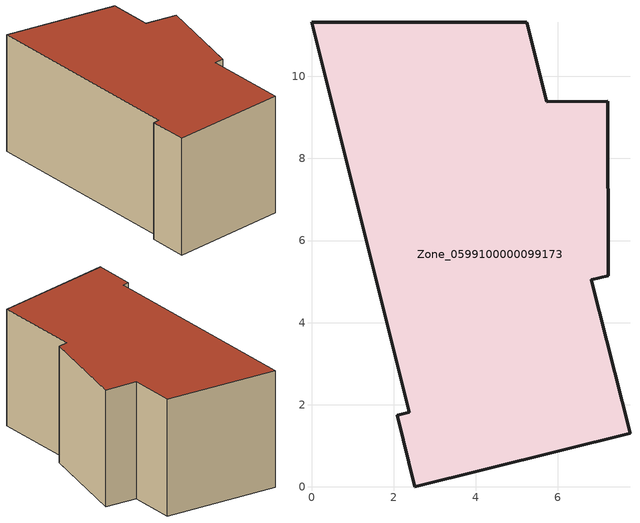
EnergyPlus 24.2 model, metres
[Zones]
Zone_0599100000099173
 floor ground (C_G): 2.09,1.74 2.38,1.82 0,11.31 5.25,11.32 5.73,9.38 7.22,9.39 7.23,5.14 6.81,5.04 7.76,1.31 2.52,0 z0
 wall outside (C_F): 2.38,1.82 2.09,1.74 2.52,0 7.76,1.31 6.81,5.04 7.23,5.14 7.22,9.39 5.73,9.38 5.25,11.32 0,11.31 2.38,1.82 z0:5.81
 roof outside (C_R): 7.22,9.39 5.73,9.38 5.25,11.32 0,11.31 2.38,1.82 2.09,1.74 2.52,0 7.76,1.31 6.81,5.04 7.23,5.14 z5.81
[BUILDING]
Pand.0599100000099173: North Axis=0; Terrain=City; Loads Convergence Tolerance Value=0.04; Temperature Convergence Tolerance Value=0.4; Solar Distribution=FullExterior; Maximum Number of Warmup Days=25; Minimum Number of Warmup Days=1
[Site:Location]
Rotterdam.The.Hague.AP_ZH_NLD Design_Conditions: Latitude=51.96; Longitude=4.45; Time Zone=1; Elevation=-4.5
[SITE:GROUNDTEMPERATURE:BUILDINGSURFACE]
18, 18, 18, 18, 18, 18, 18, 18, 18, 18, 18, 18
[MATERIAL] Thermal Absorptance=0.9; Solar Absorptance=0.7; Visible Absorptance=0.7
Name | Roughness | Thickness | Conductivity | Density | Specific Heat
G.TC.1992-2005 | MediumSmooth | 0.15 | 0.06 | 540 | 1210
F.TC.1992-2005 | Rough | 0.3 | 0.12 | 1920 | 840
R.TC.1992-2005 | MediumRough | 0.2 | 0.08 | 1500 | 1000
[CONSTRUCTION]
C_G: G.TC.1992-2005
C_F: F.TC.1992-2005
C_R: R.TC.1992-2005
[ZONE]
Zone_0599100000099173: Type=1; Multiplier=1; Ceiling Height=Autocalculate; Volume=Autocalculate; Floor Area=autocalculate; Part of Total Floor Area=Yes
[ZONEINFILTRATION:DESIGNFLOWRATE]
Infil_Zone_0599100000099173: Zone or ZoneList or Space or SpaceList=Zone_0599100000099173; Schedule=AlwaysOn; Design Flow Rate Calculation Method=Flow/Area; Flow Rate per Floor Area=0.0015; Constant Term Coefficient=1; Temperature Term Coefficient=0; Velocity Term Coefficient=0; Velocity Squared Term Coefficient=0
[HVACTEMPLATE:ZONE:IDEALLOADSAIRSYSTEM]
Zone_0599100000099173: Maximum Heating Supply Air Temperature=50; Minimum Cooling Supply Air Temperature=13; Maximum Heating Supply Air Humidity Ratio=0.0156; Minimum Cooling Supply Air Humidity Ratio=0.0077; Heating Limit=NoLimit; Cooling Limit=NoLimit; Dehumidification Control Type=ConstantSensibleHeatRatio; Cooling Sensible Heat Ratio=0.7; Dehumidification Setpoint=60; Humidification Control Type=None; Humidification Setpoint=30; Outdoor Air Method=None; Outdoor Air Flow Rate per Person=0.00944; Outdoor Air Flow Rate per Zone Floor Area=0; Outdoor Air Flow Rate per Zone=0; Demand Controlled Ventilation Type=None; Outdoor Air Economizer Type=NoEconomizer; Heat Recovery Type=None; Sensible Heat Recovery Effectiveness=0.7; Latent Heat Recovery Effectiveness=0.65
[ZONECONTROL:THERMOSTAT]
ThermostatControl_Zone_0599100000099173: Zone or ZoneList=Zone_0599100000099173; Control Type Schedule=DualSetpointControlType; Control 1=Thermostat_Zone_0599100000099173; Temperature Difference Between Cutout And Setpoint=0
[THERMOSTATSETPOINT:DUALSETPOINT]
Thermostat_Zone_0599100000099173: Heating Setpoint Temperature Schedule=HeatingSetpoint_Zone_0599100000099173; Cooling Setpoint Temperature Schedule=CoolingSetpoint_Zone_0599100000099173
[SCHEDULE:COMPACT]
HeatingSetpoint_Zone_0599100000099173: Through: 12/31, For: AllDays, Until: 24:00, 21
CoolingSetpoint_Zone_0599100000099173: Through: 12/31, For: AllDays, Until: 24:00, 24
DualSetpointControlType: Through: 12/31, For: AllDays, Until: 24:00, 4
AlwaysOn: Through: 12/31, For: AllDays, Until: 24:00, 1
